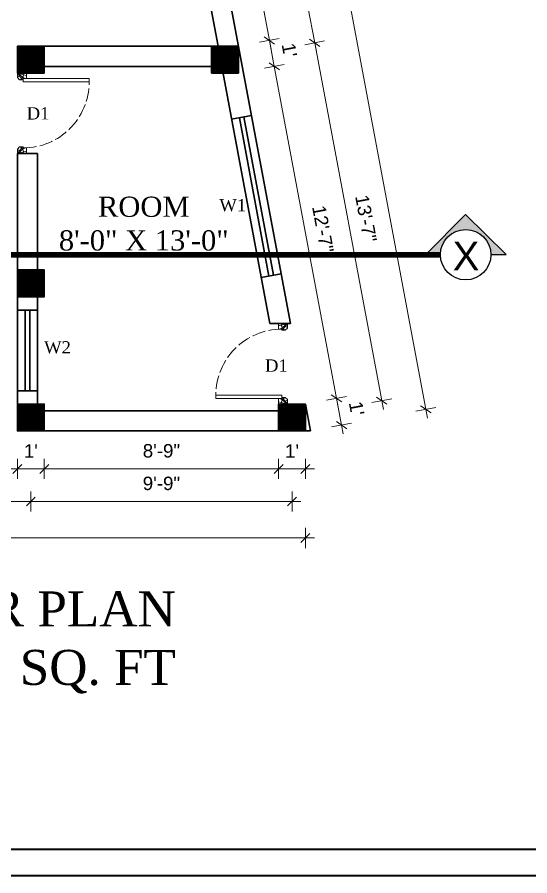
# Model space of a CAD drawing. Header units: inches. Extents: x 45643 to 70559, y -8725 to 1713.
# Drawn here: x 59723 to 59952.1, y -6776.9 to -6393 of the extents above; entities that cross this region are included whole.
import ezdxf

# ---------------------------------------------------------------- set-up
doc = ezdxf.new("R2010")
doc.units = ezdxf.units.IN
doc.header["$MEASUREMENT"] = 0
for name, pattern in [('ACAD_ISO02W100', [15, 12, -3]), ('ACAD_ISO10W100', [18.5, 12, -3, 0.5, -3]), ('CONTINUA', [0])]:
    doc.linetypes.add(name, pattern=pattern)
for name, color, linetype, lineweight in [('A_Title Text', 105, 'Continuous', 60), ('Door-window', 150, 'Continuous', 9), ('ELEVATION', 6, 'Continuous', 30), ('hatch', 30, 'Continuous', 5), ('Text', 7, 'Continuous', 9), ('WALL', 240, 'Continuous', 30)]:
    doc.layers.add(name, color=color, linetype=linetype, lineweight=lineweight)
doc.layers.add('AG-DIAGRAM', color=7, linetype='Continuous', true_color=0xfecc66)
doc.layers.add('DIM', color=5, linetype='Continuous')
doc.layers.add('Normal Wall', color=7, linetype='Continuous', lineweight=35, true_color=0xffaf89)
doc.styles.add('Arial', font='arial.ttf')
doc.styles.get("Standard").update_dxf_attribs({"font": 'times.ttf'})
doc.styles.add('text-arial', font='arial.ttf', dxfattribs={"width": 0.95})
doc.dimstyles.new('Sudeep', dxfattribs={"dimtxt": 6, "dimasz": 4, "dimexe": 4.5, "dimexo": 4.5, "dimgap": 5, "dimtad": 1, "dimdec": 0, "dimlunit": 4, "dimtxsty": 'Arial', "dimblk": 'OBLIQUE', "dimcen": 250, "dimdle": 4, "dimclrd": 86, "dimclre": 5, "dimclrt": 1, "dimadec": 0, "dimazin": 0, "dimtfac": 1, "dimtdec": 0, "dimtix": 1, "dimtmove": 1, "dimatfit": 3, "dimldrblk": 'OBLIQUE', "dimfxl": 4.5, "dimfxlon": 1, "dimfrac": 2, "dimlwd": 15, "dimlwe": 13, "dimarcsym": 0})

# ---------------------------------------------------------------- blocks, each defined once
blk = doc.blocks.new("D 3'")
at = {"layer": 'Door-window', "linetype": 'Continuous', "ltscale": 0.25}
for p, q in [((3749.64, -16740.96), (3749.64, -16711.46)), ((3751.14, -16711.46), (3749.64, -16711.46)), ((3751.14, -16740.96), (3751.14, -16711.46)), ((3747.14, -16743.51), (3747.14, -16739.51)), ((3747.14, -16739.51), (3749.64, -16739.51)), ((3749.64, -16740.96), (3751.14, -16740.96)), ((3750.14, -16742.51), (3750.14, -16740.96)), ((3780.14, -16742.51), (3780.14, -16740.96)), ((3780.64, -16740.96), (3780.14, -16740.96)), ((3783.14, -16739.51), (3780.64, -16739.51)), ((3780.64, -16739.51), (3780.64, -16740.96)), ((3783.14, -16743.51), (3783.14, -16739.51)), ((3747.14, -16743.51), (3749.14, -16743.51)), ((3749.14, -16743.51), (3750.14, -16742.51)), ((3781.14, -16743.51), (3780.14, -16742.51)), ((3783.14, -16743.51), (3781.14, -16743.51))]:
    blk.add_line(p, q, dxfattribs=at)
at = {"layer": 'Door-window', "linetype": 'ACAD_ISO02W100', "ltscale": 0.5}
blk.add_arc((3751.14, -16740.96), 29.5, 0, 90, dxfattribs=at)
at = {"layer": 'hatch', "color": 8}
for p, q in [((3747.14, -16743.51), (3748.23, -16739.5)), ((3747.14, -16743.51), (3749.64, -16740.37)), ((3783.14, -16743.51), (3780.64, -16740.37)), ((3783.14, -16743.51), (3782.06, -16739.5)), ((3747.14, -16743.51), (3750.14, -16741.17)), ((3783.14, -16743.51), (3780.14, -16741.17))]:
    blk.add_line(p, q, dxfattribs=at)
for centre, radius, start, end in [((3747.4, -16743.58), 2.93, 20.9872, 95.0825), ((3782.88, -16743.58), 2.93, 84.9175, 159.0128), ((3747.43, -16743.63), 1.42, 5.1372, 101.4864), ((3782.86, -16743.63), 1.42, 78.5136, 174.8628)]:
    blk.add_arc(centre, radius, start, end, dxfattribs=at)
blk = doc.blocks.new('SECTION-TAG')
at = {"layer": 'hatch'}
h = blk.add_hatch(color=256, dxfattribs=at)
h.dxf.hatch_style = 1
h.paths.add_polyline_path([(0.2203, 0), (0.3522, 0), (0, 0.3522), (-0.3522, 0), (-0.2203, 0, -1)])
at = {"layer": 'AG-DIAGRAM'}
for p, q in [((0, 0.3522), (-0.3522, 0)), ((0.3522, 0), (0, 0.3522)), ((-0.3522, 0), (-0.2203, 0)), ((0.2203, 0), (0.3522, 0))]:
    blk.add_line(p, q, dxfattribs=at)
blk.add_circle((0, 0), 0.2203, dxfattribs=at)
blk = doc.blocks.new('_Oblique')
at = {"color": 0, "linetype": 'ByBlock', "lineweight": -2}
blk.add_line((-0.5, -0.5), (0.5, 0.5), dxfattribs=at)
blk = doc.blocks.new('*D1251')
at = {"layer": 'A_Title Text', "color": 86, "lineweight": 15, "transparency": 16777216}
blk.add_line((59515.14, -6513.98), (59515.14, -6581.98), dxfattribs=at)
at = {"layer": 'A_Title Text', "color": 5, "lineweight": 13, "transparency": 16777216}
for p, q in [((59519.64, -6517.98), (59510.64, -6517.98)), ((59519.64, -6577.98), (59510.64, -6577.98))]:
    blk.add_line(p, q, dxfattribs=at)
at = {"layer": 'Defpoints', "color": 0, "transparency": 16777216}
for p in [(59732.09, -6517.98), (59515.14, -6577.98), (59732.09, -6577.98)]:
    blk.add_point(p, dxfattribs=at)
at = {"layer": 'A_Title Text', "color": 86, "lineweight": 15, "transparency": 16777216, "xscale": 4, "yscale": 4, "zscale": 4}
for p, rotation in [((59515.14, -6517.98), 90), ((59515.14, -6577.98), 270)]:
    blk.add_blockref('_Oblique', p, dxfattribs=dict(at, rotation=rotation))
at = {"layer": 'A_Title Text', "color": 1, "transparency": 16777216, "insert": (59507.09, -6547.98), "char_height": 6, "attachment_point": 5, "rotation": 90, "style": 'Arial'}
blk.add_mtext("5'", dxfattribs=at)
blk = doc.blocks.new('*D1253')
at = {"layer": 'A_Title Text', "color": 5, "lineweight": 13, "transparency": 16777216}
for p, q in [((59571.29, -6590.46), (59571.29, -6599.46)), ((59723.09, -6590.46), (59723.09, -6599.46))]:
    blk.add_line(p, q, dxfattribs=at)
at = {"layer": 'A_Title Text', "color": 86, "lineweight": 15, "transparency": 16777216}
blk.add_line((59567.29, -6594.96), (59727.09, -6594.96), dxfattribs=at)
at = {"layer": 'Defpoints', "color": 0, "transparency": 16777216}
for p in [(59571.29, -6517.98), (59723.09, -6577.98), (59723.09, -6594.96)]:
    blk.add_point(p, dxfattribs=at)
at = {"layer": 'A_Title Text', "color": 86, "lineweight": 15, "transparency": 16777216, "xscale": 4, "yscale": 4, "zscale": 4, "rotation": 180}
blk.add_blockref('_Oblique', (59571.29, -6594.96), dxfattribs=at)
at = {"layer": 'A_Title Text', "color": 86, "lineweight": 15, "transparency": 16777216, "xscale": 4, "yscale": 4, "zscale": 4}
blk.add_blockref('_Oblique', (59723.09, -6594.96), dxfattribs=at)
at = {"layer": 'A_Title Text', "color": 1, "transparency": 16777216, "insert": (59647.19, -6586.9), "char_height": 6, "attachment_point": 5, "style": 'Arial'}
blk.add_mtext('12\'-8"', dxfattribs=at)
blk = doc.blocks.new('*D1254')
at = {"layer": 'A_Title Text', "color": 5, "lineweight": 13, "transparency": 16777216}
for p, q in [((59723.09, -6590.46), (59723.09, -6599.46)), ((59735.09, -6590.46), (59735.09, -6599.46))]:
    blk.add_line(p, q, dxfattribs=at)
at = {"layer": 'A_Title Text', "color": 86, "lineweight": 15, "transparency": 16777216}
for p, q in [((59723.09, -6594.96), (59719.09, -6594.96)), ((59723.09, -6594.96), (59735.09, -6594.96)), ((59735.09, -6594.96), (59739.09, -6594.96))]:
    blk.add_line(p, q, dxfattribs=at)
at = {"layer": 'Defpoints', "color": 0, "transparency": 16777216}
for p in [(59723.09, -6577.98), (59735.09, -6577.98), (59735.09, -6594.96)]:
    blk.add_point(p, dxfattribs=at)
at = {"layer": 'A_Title Text', "color": 86, "lineweight": 15, "transparency": 16777216, "xscale": 4, "yscale": 4, "zscale": 4}
blk.add_blockref('_Oblique', (59723.09, -6594.96), dxfattribs=at)
at = {"layer": 'A_Title Text', "color": 86, "lineweight": 15, "transparency": 16777216, "xscale": 4, "yscale": 4, "zscale": 4, "rotation": 180}
blk.add_blockref('_Oblique', (59735.09, -6594.96), dxfattribs=at)
at = {"layer": 'A_Title Text', "color": 1, "transparency": 16777216, "insert": (59729.09, -6586.95), "char_height": 6, "attachment_point": 5, "style": 'Arial'}
blk.add_mtext("1'", dxfattribs=at)
blk = doc.blocks.new('*D1255')
at = {"layer": 'A_Title Text', "color": 5, "lineweight": 13, "transparency": 16777216}
for p, q in [((59735.09, -6590.46), (59735.09, -6599.46)), ((59839.81, -6590.46), (59839.81, -6599.46))]:
    blk.add_line(p, q, dxfattribs=at)
at = {"layer": 'A_Title Text', "color": 86, "lineweight": 15, "transparency": 16777216}
blk.add_line((59731.09, -6594.96), (59843.81, -6594.96), dxfattribs=at)
at = {"layer": 'Defpoints', "color": 0, "transparency": 16777216}
for p in [(59735.09, -6577.98), (59839.81, -6577.98), (59839.81, -6594.96)]:
    blk.add_point(p, dxfattribs=at)
at = {"layer": 'A_Title Text', "color": 86, "lineweight": 15, "transparency": 16777216, "xscale": 4, "yscale": 4, "zscale": 4, "rotation": 180}
blk.add_blockref('_Oblique', (59735.09, -6594.96), dxfattribs=at)
at = {"layer": 'A_Title Text', "color": 86, "lineweight": 15, "transparency": 16777216, "xscale": 4, "yscale": 4, "zscale": 4}
blk.add_blockref('_Oblique', (59839.81, -6594.96), dxfattribs=at)
at = {"layer": 'A_Title Text', "color": 1, "transparency": 16777216, "insert": (59787.45, -6586.9), "char_height": 6, "attachment_point": 5, "style": 'Arial'}
blk.add_mtext('8\'-9"', dxfattribs=at)
blk = doc.blocks.new('*D1256')
at = {"layer": 'A_Title Text', "color": 5, "lineweight": 13, "transparency": 16777216}
for p, q in [((59839.81, -6590.46), (59839.81, -6599.46)), ((59851.81, -6590.46), (59851.81, -6599.46))]:
    blk.add_line(p, q, dxfattribs=at)
at = {"layer": 'A_Title Text', "color": 86, "lineweight": 15, "transparency": 16777216}
for p, q in [((59839.81, -6594.96), (59835.81, -6594.96)), ((59839.81, -6594.96), (59851.81, -6594.96)), ((59851.81, -6594.96), (59855.81, -6594.96))]:
    blk.add_line(p, q, dxfattribs=at)
at = {"layer": 'Defpoints', "color": 0, "transparency": 16777216}
for p in [(59839.81, -6577.98), (59851.81, -6577.98), (59851.81, -6594.96)]:
    blk.add_point(p, dxfattribs=at)
at = {"layer": 'A_Title Text', "color": 86, "lineweight": 15, "transparency": 16777216, "xscale": 4, "yscale": 4, "zscale": 4}
blk.add_blockref('_Oblique', (59839.81, -6594.96), dxfattribs=at)
at = {"layer": 'A_Title Text', "color": 86, "lineweight": 15, "transparency": 16777216, "xscale": 4, "yscale": 4, "zscale": 4, "rotation": 180}
blk.add_blockref('_Oblique', (59851.81, -6594.96), dxfattribs=at)
at = {"layer": 'A_Title Text', "color": 1, "transparency": 16777216, "insert": (59845.81, -6586.95), "char_height": 6, "attachment_point": 5, "style": 'Arial'}
blk.add_mtext("1'", dxfattribs=at)
blk = doc.blocks.new('*D1241')
at = {"layer": 'A_Title Text', "color": 5, "lineweight": 13, "transparency": 16777216}
for p, q in [((59565.29, -6605.03), (59565.29, -6614.03)), ((59729.09, -6605.03), (59729.09, -6614.03))]:
    blk.add_line(p, q, dxfattribs=at)
at = {"layer": 'A_Title Text', "color": 86, "lineweight": 15, "transparency": 16777216}
blk.add_line((59561.29, -6609.53), (59733.09, -6609.53), dxfattribs=at)
at = {"layer": 'Defpoints', "color": 0, "transparency": 16777216}
for p in [(59565.29, -6511.98), (59729.09, -6511.98), (59729.09, -6609.53)]:
    blk.add_point(p, dxfattribs=at)
at = {"layer": 'A_Title Text', "color": 86, "lineweight": 15, "transparency": 16777216, "xscale": 4, "yscale": 4, "zscale": 4, "rotation": 180}
blk.add_blockref('_Oblique', (59565.29, -6609.53), dxfattribs=at)
at = {"layer": 'A_Title Text', "color": 86, "lineweight": 15, "transparency": 16777216, "xscale": 4, "yscale": 4, "zscale": 4}
blk.add_blockref('_Oblique', (59729.09, -6609.53), dxfattribs=at)
at = {"layer": 'A_Title Text', "color": 1, "transparency": 16777216, "insert": (59647.19, -6601.47), "char_height": 6, "attachment_point": 5, "style": 'Arial'}
blk.add_mtext('13\'-8"', dxfattribs=at)
blk = doc.blocks.new('*D1257')
at = {"layer": 'A_Title Text', "color": 5, "lineweight": 13, "transparency": 16777216}
for p, q in [((59729.09, -6605.03), (59729.09, -6614.03)), ((59845.81, -6605.03), (59845.81, -6614.03))]:
    blk.add_line(p, q, dxfattribs=at)
at = {"layer": 'A_Title Text', "color": 86, "lineweight": 15, "transparency": 16777216}
blk.add_line((59725.09, -6609.53), (59849.81, -6609.53), dxfattribs=at)
at = {"layer": 'Defpoints', "color": 0, "transparency": 16777216}
for p in [(59729.09, -6511.98), (59845.81, -6571.98), (59845.81, -6609.53)]:
    blk.add_point(p, dxfattribs=at)
at = {"layer": 'A_Title Text', "color": 86, "lineweight": 15, "transparency": 16777216, "xscale": 4, "yscale": 4, "zscale": 4, "rotation": 180}
blk.add_blockref('_Oblique', (59729.09, -6609.53), dxfattribs=at)
at = {"layer": 'A_Title Text', "color": 86, "lineweight": 15, "transparency": 16777216, "xscale": 4, "yscale": 4, "zscale": 4}
blk.add_blockref('_Oblique', (59845.81, -6609.53), dxfattribs=at)
at = {"layer": 'A_Title Text', "color": 1, "transparency": 16777216, "insert": (59787.45, -6601.47), "char_height": 6, "attachment_point": 5, "style": 'Arial'}
blk.add_mtext('9\'-9"', dxfattribs=at)
blk = doc.blocks.new('*D1242')
at = {"layer": 'A_Title Text', "color": 5, "lineweight": 13, "transparency": 16777216}
for p, q in [((59559.29, -6621.34), (59559.29, -6630.34)), ((59851.81, -6621.34), (59851.81, -6630.34))]:
    blk.add_line(p, q, dxfattribs=at)
at = {"layer": 'A_Title Text', "color": 86, "lineweight": 15, "transparency": 16777216}
blk.add_line((59555.29, -6625.84), (59855.81, -6625.84), dxfattribs=at)
at = {"layer": 'Defpoints', "color": 0, "transparency": 16777216}
for p in [(59559.29, -6517.98), (59851.81, -6577.98), (59851.81, -6625.84)]:
    blk.add_point(p, dxfattribs=at)
at = {"layer": 'A_Title Text', "color": 86, "lineweight": 15, "transparency": 16777216, "xscale": 4, "yscale": 4, "zscale": 4, "rotation": 180}
blk.add_blockref('_Oblique', (59559.29, -6625.84), dxfattribs=at)
at = {"layer": 'A_Title Text', "color": 86, "lineweight": 15, "transparency": 16777216, "xscale": 4, "yscale": 4, "zscale": 4}
blk.add_blockref('_Oblique', (59851.81, -6625.84), dxfattribs=at)
at = {"layer": 'A_Title Text', "color": 1, "transparency": 16777216, "insert": (59705.55, -6617.77), "char_height": 6, "attachment_point": 5, "style": 'Arial'}
blk.add_mtext('24\'-5"', dxfattribs=at)
blk = doc.blocks.new('*D1243')
at = {"layer": 'A_Title Text', "color": 86, "lineweight": 15, "transparency": 16777216}
blk.add_line((59906.33, -6572.28), (59830.1, -6164.66), dxfattribs=at)
at = {"layer": 'A_Title Text', "color": 5, "lineweight": 13, "transparency": 16777216}
for p, q in [((59826.41, -6169.42), (59835.26, -6167.76)), ((59901.17, -6569.17), (59910.02, -6567.52))]:
    blk.add_line(p, q, dxfattribs=at)
at = {"layer": 'Defpoints', "color": 0, "transparency": 16777216}
for p in [(59830.83, -6168.59), (59779.29, -6178.23), (59854.05, -6577.98)]:
    blk.add_point(p, dxfattribs=at)
at = {"layer": 'A_Title Text', "color": 86, "lineweight": 15, "transparency": 16777216, "xscale": 4, "yscale": 4, "zscale": 4}
for p, rotation in [((59830.83, -6168.59), 100.5933034571062), ((59905.6, -6568.34), 280.5933034571062)]:
    blk.add_blockref('_Oblique', p, dxfattribs=dict(at, rotation=rotation))
at = {"layer": 'A_Title Text', "color": 1, "transparency": 16777216, "insert": (59876.14, -6366.98), "char_height": 6, "attachment_point": 5, "rotation": 280.5933, "style": 'Arial'}
blk.add_mtext('33\'-11"', dxfattribs=at)
blk = doc.blocks.new('*D1223')
at = {"layer": 'A_Title Text', "color": 86, "lineweight": 15, "transparency": 16777216}
blk.add_line((59550.44, -6513.98), (59550.44, -6569.98), dxfattribs=at)
at = {"layer": 'A_Title Text', "color": 5, "lineweight": 13, "transparency": 16777216}
for p, q in [((59554.94, -6517.98), (59545.94, -6517.98)), ((59554.94, -6565.98), (59545.94, -6565.98))]:
    blk.add_line(p, q, dxfattribs=at)
at = {"layer": 'Defpoints', "color": 0, "transparency": 16777216}
for p in [(59723.09, -6517.98), (59550.44, -6565.98), (59723.09, -6565.98)]:
    blk.add_point(p, dxfattribs=at)
at = {"layer": 'A_Title Text', "color": 86, "lineweight": 15, "transparency": 16777216, "xscale": 4, "yscale": 4, "zscale": 4}
for p, rotation in [((59550.44, -6517.98), 90), ((59550.44, -6565.98), 270)]:
    blk.add_blockref('_Oblique', p, dxfattribs=dict(at, rotation=rotation))
at = {"layer": 'A_Title Text', "color": 1, "transparency": 16777216, "insert": (59542.44, -6541.98), "char_height": 6, "attachment_point": 5, "rotation": 90, "style": 'Arial'}
blk.add_mtext("4'", dxfattribs=at)
blk = doc.blocks.new('*D1224')
at = {"layer": 'A_Title Text', "color": 86, "lineweight": 15, "transparency": 16777216}
for p, q in [((59550.44, -6565.98), (59550.44, -6561.98)), ((59550.44, -6565.98), (59550.44, -6577.98)), ((59550.44, -6577.98), (59550.44, -6581.98))]:
    blk.add_line(p, q, dxfattribs=at)
at = {"layer": 'A_Title Text', "color": 5, "lineweight": 13, "transparency": 16777216}
for p, q in [((59554.94, -6565.98), (59545.94, -6565.98)), ((59554.94, -6577.98), (59545.94, -6577.98))]:
    blk.add_line(p, q, dxfattribs=at)
at = {"layer": 'Defpoints', "color": 0, "transparency": 16777216}
for p in [(59723.09, -6565.98), (59550.44, -6577.98), (59723.09, -6577.98)]:
    blk.add_point(p, dxfattribs=at)
at = {"layer": 'A_Title Text', "color": 86, "lineweight": 15, "transparency": 16777216, "xscale": 4, "yscale": 4, "zscale": 4}
for p, rotation in [((59550.44, -6565.98), 270), ((59550.44, -6577.98), 90)]:
    blk.add_blockref('_Oblique', p, dxfattribs=dict(at, rotation=rotation))
at = {"layer": 'A_Title Text', "color": 1, "transparency": 16777216, "insert": (59542.43, -6571.98), "char_height": 6, "attachment_point": 5, "rotation": 90, "style": 'Arial'}
blk.add_mtext("1'", dxfattribs=at)
blk = doc.blocks.new('*D1225')
at = {"layer": 'A_Title Text', "color": 86, "lineweight": 15, "transparency": 16777216}
blk.add_line((59533.54, -6575.98), (59533.54, -6507.98), dxfattribs=at)
at = {"layer": 'A_Title Text', "color": 5, "lineweight": 13, "transparency": 16777216}
for p, q in [((59538.04, -6511.98), (59529.04, -6511.98)), ((59538.04, -6571.98), (59529.04, -6571.98))]:
    blk.add_line(p, q, dxfattribs=at)
at = {"layer": 'Defpoints', "color": 0, "transparency": 16777216}
for p in [(59533.54, -6511.98), (59729.09, -6511.98), (59729.09, -6571.98)]:
    blk.add_point(p, dxfattribs=at)
at = {"layer": 'A_Title Text', "color": 86, "lineweight": 15, "transparency": 16777216, "xscale": 4, "yscale": 4, "zscale": 4}
for p, rotation in [((59533.54, -6511.98), 90), ((59533.54, -6571.98), 270)]:
    blk.add_blockref('_Oblique', p, dxfattribs=dict(at, rotation=rotation))
at = {"layer": 'A_Title Text', "color": 1, "transparency": 16777216, "insert": (59525.48, -6541.98), "char_height": 6, "attachment_point": 5, "rotation": 90, "style": 'Arial'}
blk.add_mtext("5'", dxfattribs=at)
blk = doc.blocks.new('*D1229')
at = {"layer": 'A_Title Text', "color": 5, "lineweight": 13, "transparency": 16777216}
for p, q in [((59811.2, -6297.13), (59820.05, -6295.48)), ((59831.27, -6404.22), (59840.12, -6402.57))]:
    blk.add_line(p, q, dxfattribs=at)
at = {"layer": 'A_Title Text', "color": 86, "lineweight": 15, "transparency": 16777216}
blk.add_line((59814.89, -6292.37), (59836.43, -6407.33), dxfattribs=at)
at = {"layer": 'Defpoints', "color": 0, "transparency": 16777216}
for p in [(59799.69, -6299.29), (59821.89, -6405.98), (59835.7, -6403.4)]:
    blk.add_point(p, dxfattribs=at)
at = {"layer": 'A_Title Text', "color": 86, "lineweight": 15, "transparency": 16777216, "xscale": 4, "yscale": 4, "zscale": 4}
for p, rotation in [((59815.62, -6296.31), 100.6171471810464), ((59835.7, -6403.4), 280.6171471810463)]:
    blk.add_blockref('_Oblique', p, dxfattribs=dict(at, rotation=rotation))
at = {"layer": 'A_Title Text', "color": 1, "transparency": 16777216, "insert": (59833.59, -6348.36), "char_height": 6, "attachment_point": 5, "rotation": 280.6171, "style": 'Arial'}
blk.add_mtext('9\'-1"', dxfattribs=at)
blk = doc.blocks.new('*D1230')
at = {"layer": 'A_Title Text', "color": 5, "lineweight": 13, "transparency": 16777216}
for p, q in [((59831.27, -6404.22), (59840.12, -6402.57)), ((59833.45, -6415.82), (59842.29, -6414.16))]:
    blk.add_line(p, q, dxfattribs=at)
at = {"layer": 'A_Title Text', "color": 86, "lineweight": 15, "transparency": 16777216}
for p, q in [((59835.7, -6403.4), (59834.96, -6399.46)), ((59835.7, -6403.4), (59837.87, -6414.99)), ((59837.87, -6414.99), (59838.61, -6418.92))]:
    blk.add_line(p, q, dxfattribs=at)
at = {"layer": 'Defpoints', "color": 0, "transparency": 16777216}
for p in [(59821.89, -6405.98), (59821.89, -6417.98), (59837.87, -6414.99)]:
    blk.add_point(p, dxfattribs=at)
at = {"layer": 'A_Title Text', "color": 86, "lineweight": 15, "transparency": 16777216, "xscale": 4, "yscale": 4, "zscale": 4}
for p, rotation in [((59835.7, -6403.4), 280.6171471810463), ((59837.87, -6414.99), 100.6171471810464)]:
    blk.add_blockref('_Oblique', p, dxfattribs=dict(at, rotation=rotation))
at = {"layer": 'A_Title Text', "color": 1, "transparency": 16777216, "insert": (59844.66, -6407.72), "char_height": 6, "attachment_point": 5, "rotation": 280.6171, "style": 'Arial'}
blk.add_mtext("1'", dxfattribs=at)
blk = doc.blocks.new('*D1231')
at = {"layer": 'A_Title Text', "color": 5, "lineweight": 13, "transparency": 16777216}
for p, q in [((59833.45, -6415.82), (59842.29, -6414.16)), ((59861.26, -6564.21), (59870.11, -6562.55))]:
    blk.add_line(p, q, dxfattribs=at)
at = {"layer": 'A_Title Text', "color": 86, "lineweight": 15, "transparency": 16777216}
blk.add_line((59837.13, -6411.06), (59866.42, -6567.31), dxfattribs=at)
at = {"layer": 'Defpoints', "color": 0, "transparency": 16777216}
for p in [(59821.89, -6417.98), (59865.69, -6563.38), (59851.81, -6565.98)]:
    blk.add_point(p, dxfattribs=at)
at = {"layer": 'A_Title Text', "color": 86, "lineweight": 15, "transparency": 16777216, "xscale": 4, "yscale": 4, "zscale": 4}
for p, rotation in [((59837.87, -6414.99), 100.6171471810464), ((59865.69, -6563.38), 280.6171471810463)]:
    blk.add_blockref('_Oblique', p, dxfattribs=dict(at, rotation=rotation))
at = {"layer": 'A_Title Text', "color": 1, "transparency": 16777216, "insert": (59859.65, -6487.71), "char_height": 6, "attachment_point": 5, "rotation": 280.6171, "style": 'Arial'}
blk.add_mtext('12\'-7"', dxfattribs=at)
blk = doc.blocks.new('*D1232')
at = {"layer": 'A_Title Text', "color": 86, "lineweight": 15, "transparency": 16777216}
for p, q in [((59865.69, -6563.38), (59864.95, -6559.45)), ((59865.69, -6563.38), (59867.94, -6575.38)), ((59867.94, -6575.38), (59868.67, -6579.31))]:
    blk.add_line(p, q, dxfattribs=at)
at = {"layer": 'A_Title Text', "color": 5, "lineweight": 13, "transparency": 16777216}
for p, q in [((59861.26, -6564.21), (59870.11, -6562.55)), ((59863.51, -6576.21), (59872.36, -6574.55))]:
    blk.add_line(p, q, dxfattribs=at)
at = {"layer": 'Defpoints', "color": 0, "transparency": 16777216}
for p in [(59851.81, -6565.98), (59867.94, -6575.38), (59854.05, -6577.98)]:
    blk.add_point(p, dxfattribs=at)
at = {"layer": 'A_Title Text', "color": 86, "lineweight": 15, "transparency": 16777216, "xscale": 4, "yscale": 4, "zscale": 4}
for p, rotation in [((59865.69, -6563.38), 280.6171471810463), ((59867.94, -6575.38), 100.6171471810464)]:
    blk.add_blockref('_Oblique', p, dxfattribs=dict(at, rotation=rotation))
at = {"layer": 'A_Title Text', "color": 1, "transparency": 16777216, "insert": (59874.69, -6567.91), "char_height": 6, "attachment_point": 5, "rotation": 280.6171, "style": 'Arial'}
blk.add_mtext("1'", dxfattribs=at)
blk = doc.blocks.new('*D1234')
at = {"layer": 'A_Title Text', "color": 86, "lineweight": 15, "transparency": 16777216}
blk.add_line((59832.98, -6281.86), (59856.68, -6408.41), dxfattribs=at)
at = {"layer": 'A_Title Text', "color": 5, "lineweight": 13, "transparency": 16777216}
for p, q in [((59829.29, -6286.62), (59838.14, -6284.97)), ((59851.52, -6405.31), (59860.37, -6403.65))]:
    blk.add_line(p, q, dxfattribs=at)
at = {"layer": 'Defpoints', "color": 0, "transparency": 16777216}
for p in [(59793.69, -6293.29), (59855.94, -6404.48), (59815.89, -6411.98)]:
    blk.add_point(p, dxfattribs=at)
at = {"layer": 'A_Title Text', "color": 86, "lineweight": 15, "transparency": 16777216, "xscale": 4, "yscale": 4, "zscale": 4}
for p, rotation in [((59833.71, -6285.8), 100.6084701988503), ((59855.94, -6404.48), 280.6084701988503)]:
    blk.add_blockref('_Oblique', p, dxfattribs=dict(at, rotation=rotation))
at = {"layer": 'A_Title Text', "color": 1, "transparency": 16777216, "insert": (59852.75, -6343.65), "char_height": 6, "attachment_point": 5, "rotation": 280.6085, "style": 'Arial'}
blk.add_mtext('10\'-1"', dxfattribs=at)
blk = doc.blocks.new('*D1235')
at = {"layer": 'A_Title Text', "color": 86, "lineweight": 15, "transparency": 16777216}
blk.add_line((59855.21, -6400.55), (59886.65, -6568.41), dxfattribs=at)
at = {"layer": 'A_Title Text', "color": 5, "lineweight": 13, "transparency": 16777216}
for p, q in [((59851.52, -6405.31), (59860.37, -6403.65)), ((59881.49, -6565.3), (59890.33, -6563.65))]:
    blk.add_line(p, q, dxfattribs=at)
at = {"layer": 'Defpoints', "color": 0, "transparency": 16777216}
for p in [(59815.89, -6411.98), (59885.91, -6564.47), (59845.81, -6571.98)]:
    blk.add_point(p, dxfattribs=at)
at = {"layer": 'A_Title Text', "color": 86, "lineweight": 15, "transparency": 16777216, "xscale": 4, "yscale": 4, "zscale": 4}
for p, rotation in [((59855.94, -6404.48), 100.6084701988503), ((59885.91, -6564.47), 280.6084701988503)]:
    blk.add_blockref('_Oblique', p, dxfattribs=dict(at, rotation=rotation))
at = {"layer": 'A_Title Text', "color": 1, "transparency": 16777216, "insert": (59878.85, -6482.99), "char_height": 6, "attachment_point": 5, "rotation": 280.6085, "style": 'Arial'}
blk.add_mtext('13\'-7"', dxfattribs=at)

msp = doc.modelspace()

# ---------------------------------------------------------------- hatches: boundary and pattern name
at = {"layer": 'ELEVATION'}
h = msp.add_hatch(dxfattribs=at)
h.set_pattern_fill('ANSI31', color=256)
h.set_pattern_definition([(45, (32714.76917, 9884.58301), (-0.08838834765, 0.08838834765), [])])
h.paths.add_polyline_path([(59735.094, -6405.984), (59723.094, -6405.984), (59723.094, -6417.984), (59735.094, -6417.984)])
h = msp.add_hatch(dxfattribs=at)
h.set_pattern_fill('ANSI31', color=256)
h.set_pattern_definition([(45, (32801.56323, 9884.58301), (-0.08838834765, 0.08838834765), [])])
h.paths.add_polyline_path([(59821.888, -6405.984), (59809.888, -6405.984), (59809.888, -6417.984), (59821.888, -6417.984)])
h = msp.add_hatch(dxfattribs=at)
h.set_pattern_fill('ANSI31', color=256)
h.set_pattern_definition([(45, (32714.76917, 9784.58301), (-0.08838834765, 0.08838834765), [])])
h.paths.add_polyline_path([(59735.094, -6505.984), (59723.094, -6505.984), (59723.094, -6517.984), (59735.094, -6517.984)])
h = msp.add_hatch(dxfattribs=at)
h.set_pattern_fill('ANSI31', color=256)
h.set_pattern_definition([(45, (32714.76917, 9724.58301), (-0.08838834765, 0.08838834765), [])])
h.paths.add_polyline_path([(59735.094, -6565.984), (59723.094, -6565.984), (59723.094, -6577.984), (59735.094, -6577.984)])
h = msp.add_hatch(dxfattribs=at)
h.set_pattern_fill('ANSI31', color=256)
h.set_pattern_definition([(45, (32831.48488, 9724.58301), (-0.08838834765, 0.08838834765), [])])
h.paths.add_polyline_path([(59851.81, -6565.984), (59839.81, -6565.984), (59839.81, -6577.984), (59851.81, -6577.984)])

# ---------------------------------------------------------------- linework, layer by layer
at = {"layer": 'AG-DIAGRAM', "linetype": 'ACAD_ISO10W100', "lineweight": 15, "ltscale": 0.1, "const_width": 2.56}
msp.add_lwpolyline([(59491.682, -6499.237), (59912.141, -6499.237)], dxfattribs=at)
at = {"layer": 'ELEVATION'}
for p, q in [((59845.078, -6529.984), (59779.296, -6178.229)), ((59812.732, -6405.984), (59792.78, -6299.292)), ((59723.094, -6405.984), (59812.732, -6405.984)), ((59723.094, -6408.984), (59723.094, -6417.984)), ((59723.094, -6414.984), (59814.415, -6414.984)), ((59835.922, -6529.984), (59814.415, -6414.984)), ((59818.831, -6438.598), (59827.678, -6436.943)), ((59837.473, -6508.36), (59824.238, -6437.587)), ((59835.507, -6508.727), (59822.272, -6437.954)), ((59723.094, -6453.984), (59723.094, -6508.984)), ((59723.094, -6453.984), (59732.094, -6453.984)), ((59732.094, -6453.984), (59732.094, -6505.984)), ((59723.094, -6508.984), (59723.094, -6577.984)), ((59832.067, -6509.371), (59840.913, -6507.716)), ((59732.094, -6517.984), (59732.094, -6565.984)), ((59732.094, -6523.984), (59723.094, -6523.984)), ((59726.594, -6559.984), (59726.594, -6523.984)), ((59728.594, -6559.984), (59728.594, -6523.984)), ((59845.078, -6529.984), (59835.922, -6529.984)), ((59732.094, -6559.984), (59723.094, -6559.984)), ((59854.054, -6577.984), (59851.81, -6565.984)), ((59735.094, -6568.984), (59839.81, -6568.984)), ((59851.81, -6568.984), (59852.371, -6568.984)), ((59723.094, -6577.984), (59854.054, -6577.984))]:
    msp.add_line(p, q, dxfattribs=at)
for points in [[(59723.094, -6405.984), (59735.094, -6405.984), (59735.094, -6417.984), (59723.094, -6417.984)], [(59809.888, -6405.984), (59821.888, -6405.984), (59821.888, -6417.984), (59809.888, -6417.984)], [(59723.094, -6505.984), (59735.094, -6505.984), (59735.094, -6517.984), (59723.094, -6517.984)], [(59723.094, -6565.984), (59735.094, -6565.984), (59735.094, -6577.984), (59723.094, -6577.984)], [(59839.81, -6565.984), (59851.81, -6565.984), (59851.81, -6577.984), (59839.81, -6577.984)]]:
    msp.add_lwpolyline(points, close=True, dxfattribs=at)
at = {"layer": 'Normal Wall'}
for points in [[(59280.635, -6026.352), (60338.64, -6026.352), (60338.64, -6776.88), (59280.635, -6776.88)], [(59280.635, -6026.352), (60338.64, -6026.352), (60338.64, -6776.88), (59280.635, -6776.88)], [(60326.733, -6038.259), (59304.449, -6038.259), (59304.449, -6764.973), (60326.733, -6764.973)], [(60326.733, -6038.259), (59304.449, -6038.259), (59304.449, -6764.973), (60326.733, -6764.973)]]:
    msp.add_lwpolyline(points, close=True, dxfattribs=at)

# ---------------------------------------------------------------- block references
at = {"layer": 'DIM', "xscale": 51.19999999999987, "yscale": 51.19999999999987, "zscale": 51.19999999999987, "rotation": 0.1557566363735241}
msp.add_blockref('SECTION-TAG', (59923.42, -6499.206), dxfattribs=at)
at = {"layer": 'WALL', "linetype": 'CONTINUA'}
for p, rotation in [((76466.602, -2670.842), 269.999999266241), ((43100.303, -10313.127), 89.99999963313523)]:
    msp.add_blockref("D 3'", p, dxfattribs=dict(at, rotation=rotation))

# ---------------------------------------------------------------- texts
for s, insert, char_height, width, attachment_point in [('{\\fTimes New Roman|b0|i0|c0|p18;D1}', (59727.239, -6433.261), 5.48695, 54.20129, 1), ('{\\fTimes New Roman|b0|i0|c0|p18;ROOM\\P8\'-0" X 13\'-0"}', (59779.566, -6473.231), 9.02995, 83.27614, 2), ('{\\fTimes New Roman|b0|i0|c0|p18;W1}', (59813.325, -6474.32), 5.48695, 54.20129, 1), ('{\\fTimes New Roman|b0|i0|c0|p18;W2}', (59735.019, -6537.868), 5.48695, 54.20129, 1), ('{\\fTimes New Roman|b0|i0|c0|p18;D1}', (59833.752, -6546.011), 5.48695, 54.20129, 1), ('{\\fTimes New Roman|b0|i0|c0|p18;GROUND FLOOR PLAN\\PAREA= 623.40 SQ. FT}', (59793.892, -6649.717), 15.677, 251.41486, 3)]:
    msp.add_mtext(s, dxfattribs=dict(insert=insert, char_height=char_height, width=width, attachment_point=attachment_point))
at = {"layer": 'Text', "style": 'text-arial'}
msp.add_text('X', height=12.8, rotation=0.15576, dxfattribs=at).set_placement((59917.606, -6506.206))

# ---------------------------------------------------------------- dimensions: what is measured, and where the dimension line sits
at = {"layer": 'A_Title Text'}
dim = msp.add_aligned_dim(p1=(59854.054, -6577.984), p2=(59779.29, -6178.229), distance=-52.436, dimstyle='Sudeep', dxfattribs=at)
dim.commit()
dim.dimension.update_dxf_attribs({"geometry": '*D1243', "text_midpoint": (59876.143, -6366.984)})
for base, p1, p2, angle, picture, middle in [((59855.943, -6404.482), (59793.692, -6293.292), (59815.888, -6411.984), 100.60847, '*D1234', (59852.753, -6343.655)), ((59835.697, -6403.396), (59799.692, -6299.292), (59821.888, -6405.984), 100.61715, '*D1229', (59833.585, -6348.365)), ((59885.909, -6564.474), (59815.888, -6411.984), (59845.81, -6571.984), 100.60847, '*D1235', (59878.853, -6482.993)), ((59837.87, -6414.988), (59821.888, -6405.984), (59821.888, -6417.984), 100.61715, '*D1230', (59844.659, -6407.716)), ((59865.687, -6563.383), (59821.888, -6417.984), (59851.81, -6565.984), 100.61715, '*D1231', (59859.654, -6487.709)), ((59533.536, -6511.984), (59729.094, -6571.984), (59729.094, -6511.984), 90, '*D1225', (59525.485, -6541.984)), ((59515.14, -6577.984), (59732.094, -6517.984), (59732.094, -6577.984), 90, '*D1251', (59507.089, -6547.984)), ((59550.44, -6565.984), (59723.094, -6517.984), (59723.094, -6565.984), 90, '*D1223', (59542.44, -6541.984)), ((59867.937, -6575.382), (59851.81, -6565.984), (59854.054, -6577.984), 100.61715, '*D1232', (59874.687, -6567.906)), ((59550.44, -6577.984), (59723.094, -6565.984), (59723.094, -6577.984), 90, '*D1224', (59542.427, -6571.984))]:
    dim = msp.add_linear_dim(base=base, p1=p1, p2=p2, angle=angle, dimstyle='Sudeep', dxfattribs=at)
    dim.commit()
    dim.dimension.update_dxf_attribs({"geometry": picture, "text_midpoint": middle})
for base, p1, p2, picture, middle in [((59729.094, -6609.535), (59565.288, -6511.984), (59729.094, -6511.984), '*D1241', (59647.191, -6601.469)), ((59845.81, -6609.535), (59729.094, -6511.984), (59845.81, -6571.984), '*D1257', (59787.452, -6601.472)), ((59851.81, -6625.836), (59559.288, -6517.984), (59851.81, -6577.984), '*D1242', (59705.549, -6617.772)), ((59723.094, -6594.959), (59571.288, -6517.984), (59723.094, -6577.984), '*D1253', (59647.191, -6586.895)), ((59735.094, -6594.959), (59723.094, -6577.984), (59735.094, -6577.984), '*D1254', (59729.094, -6586.946)), ((59839.81, -6594.959), (59735.094, -6577.984), (59839.81, -6577.984), '*D1255', (59787.452, -6586.895)), ((59851.81, -6594.959), (59839.81, -6577.984), (59851.81, -6577.984), '*D1256', (59845.81, -6586.946))]:
    dim = msp.add_linear_dim(base=base, p1=p1, p2=p2, dimstyle='Sudeep', dxfattribs=at)
    dim.commit()
    dim.dimension.update_dxf_attribs({"geometry": picture, "text_midpoint": middle})

doc.saveas('drawing.dxf')
